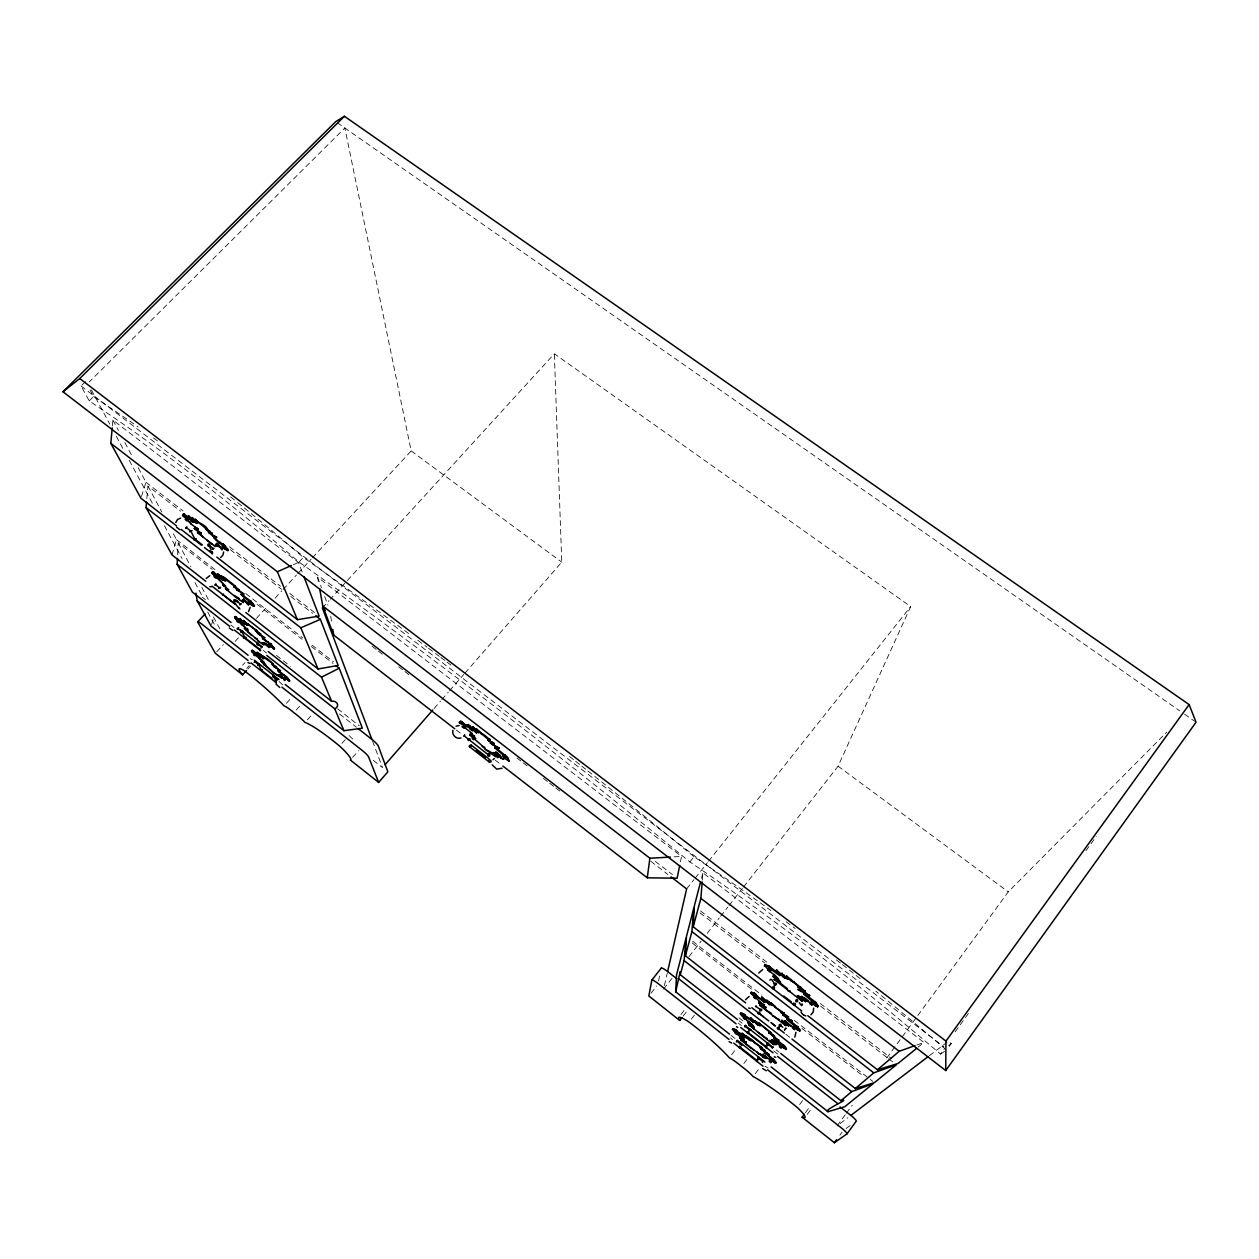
<?xml version="1.0" encoding="UTF-8"?>
<svg xmlns="http://www.w3.org/2000/svg" width="1259" height="1259" viewBox="0 0 1259 1259"><rect width="100%" height="100%" fill="white"/><g stroke="black" fill="none" stroke-linecap="round" stroke-linejoin="round"><path stroke-width="0.75" stroke-dasharray="5 3.75" d="M177.629 554.574L178.211 542.897L212.267 569.414M702.333 880.12L702.915 872.833L923.917 1042.421L918.141 1047.11M112.381 425.888L112.901 420.065L298.446 562.443L302.585 573.175M146.847 498.58L147.964 486.005L180.588 511.233M680.427 861.88L681.544 856.435L317.567 577.126L318.968 584.837M658.567 980.918L660.094 973.632M664.39 985.592L667.207 973.301M701.483 878.373L702.915 872.833M171.995 554.904L176.48 539.639L172.798 532.714M141.48 496.455L145.965 482.26L137.703 466.711M211.575 624.448L213.794 617.87M743.565 886.934L838.085 766.196L910.666 606.586L554.338 353.763L330.299 599.19M955.188 1031.782L970.091 1011.134M1085.903 850.754L1096.227 836.464M85.549 381.556L81.08 385.994L89.247 400.913L104.639 411.347A437.786 71.023 41.5 0 1 299.028 562.096A1000.7 131.534 39.5 0 1 689.853 861.959A475.036 81.646 38.2 0 1 920.423 1037.07L940.63 1054.129L944.691 1048.511L924.515 1031.467A474.643 82.905 38.1 0 0 875.792 991.132M949.207 1046.449L951.269 1043.585L948.295 1041.303M839.895 1135.177L842.098 1132.156M837.141 1125.861L845.23 1114.797M846.378 1113.224L852.17 1105.308M886.855 1057.875L1008.27 891.876L1166.621 732.234M805.445 1112.72L809.852 1106.74M807.271 1114.341L811.725 1108.313M799.622 1104.584L802.99 1100.036M755.353 1073.597L759.822 1067.663M743.833 1063.525L748.318 1057.591M731.558 1054.79L736.027 1048.904M683.086 1016.107L687.571 1010.332M691.333 1019.129L694.732 1014.723M680.914 1014.549L685.415 1008.742M663.572 989.102L672.054 978.259M689.019 956.588L701.137 941.118M707.212 933.375L719.33 917.89M720.541 916.347L727.812 907.062M729.024 905.504L742.354 888.476M651.06 993.146L656.679 985.986M686.627 888.901L693.929 879.695M695.141 878.153L707.322 862.808M708.534 861.282L910.666 606.586M689.853 861.959L694.024 856.734A474.643 82.905 38.1 0 1 770.933 910.587M434.103 708.487L440.54 701.106M441.83 699.626L448.283 692.23M449.573 690.75L463.753 674.494M465.043 673.014L561.766 562.144L554.338 353.763M352.583 757.351L358.784 750.632M341.913 743.392L346.603 738.089M307.385 719.833L312.027 714.64M296.18 710.06L300.838 704.883M286.438 703.293L291.097 698.131M322.351 607.892L328.977 600.637M242.594 665.193L244.938 662.643M246.795 668.324L249.14 665.743M247.881 669.017L250.541 666.121M235.071 641.461L239.068 637.133M256.411 618.358L267.081 606.822M275.091 598.151L281.764 590.943M283.102 589.495L296.432 575.064M297.769 573.616L311.115 559.185M312.452 557.737L411.174 450.927L344.84 127.993L89.247 381.949M299.028 562.096L303.34 557.438A1000.008 133.627 39.5 0 1 408.734 633.576M216.658 651.847L223.315 644.655M89.247 400.913L93.622 396.554L89.137 388.228M840.194 1123.547L847.826 1117.74M929.441 1055.656L946.988 1042.31M948.641 1045.552L951.269 1043.585M940.63 1054.129L944.533 1051.234M846.079 1128.552L850.407 1125.42M293.158 564.772L298.446 562.443M916.851 1044.954L923.917 1042.421M674.084 856.86L681.544 856.435M337.255 122.69L1179.683 710.816M1184.53 714.183L1194.602 721.234M411.174 450.927L561.766 562.144M838.085 766.196L1008.27 891.876M81.08 385.994L944.014 1046.921M93.622 396.554L109.029 406.94A437.44 72.141 41.5 0 1 138.16 427.021M655.325 861.392L672.448 874.596M372.16 646.323L376.834 649.927M378.392 651.123L383.066 654.727M398.631 666.735L403.305 670.339M404.863 671.535L409.521 675.139M516.945 757.997L521.604 761.601M523.162 762.812L527.836 766.416M543.4 778.424L548.074 782.012M549.632 783.224L554.306 786.828M555.864 788.024L560.523 791.628M650.824 861.282L667.947 874.486M145.965 482.26L183.074 510.934M229.453 546.784L280.474 586.238M289.759 593.398L314.498 612.519M700.523 910.918L767.376 962.584M820.223 1003.439L891.734 1058.709M230.287 549.679L281.544 589.306M290.876 596.514L312.61 613.338M699.973 912.885L764.937 963.119M820.616 1006.177L887.123 1057.607M888.665 1058.803L893.308 1062.391M456.309 730L460.967 733.604M495.117 760.043L501.334 764.842M176.48 539.639L214.974 569.587M245.773 593.556L302.742 637.888M311.98 645.08L333.541 661.856M692.623 941.244L761.947 995.177M794.287 1020.341L872.849 1081.465M257.182 604.367L302.081 639.32M311.366 646.544L333.053 663.414M692.198 942.975L752.489 989.904M801.952 1028.398L863.784 1076.524M785.805 1034.237L790.447 1037.857M202.337 597.27L205.422 599.693M276.461 655.372L290.357 666.263M738.954 1017.839L745.139 1022.686M739.002 1020.766L742.102 1023.189M776.079 1049.833L779.179 1052.256M230.916 625.078L234.001 627.501M263.399 650.557L266.483 652.98M337.632 708.801L359.287 725.782M738.309 1023.158L741.394 1025.566M773.813 1050.997L778.44 1054.633M339.505 713.963L356.454 727.261M731.086 1035.402L735.712 1039.037M373.309 760.373L382.516 767.628L372.538 741.126M207.735 612.031L214.848 625.156M91.435 389.991L109.785 424.126M116.269 436.181L123.681 449.967M129.236 460.29L153.299 505.064M164.41 525.727L182.004 558.445M194.956 582.555L202.369 596.341M213.432 616.926L219.774 628.713M112.901 420.065L118.409 430.436M124.846 442.523L132.195 456.34M147.964 486.005L161.75 511.957M178.211 542.897L190.927 566.818M201.818 587.323L210.001 602.699M317.567 577.126L321.438 587.654M324.665 596.42L327.875 605.186M330.708 616.123L331.589 621.804M786.104 921.73A474.643 82.905 38.1 0 1 795.247 928.528M836.417 959.925A474.643 82.905 38.1 0 1 840.981 963.481M842.507 964.677A474.643 82.905 38.1 0 1 862.226 980.257M153.378 437.912A437.44 72.141 41.5 0 1 158.02 441.279M230.602 496.88A437.44 72.141 41.5 0 1 236.251 501.412M237.668 502.561A437.44 72.141 41.5 0 1 303.34 557.438M417.846 640.327A1000.008 133.627 39.5 0 1 427.006 647.142M428.532 648.291A1000.008 133.627 39.5 0 1 439.265 656.317M440.807 657.466A1000.008 133.627 39.5 0 1 445.434 660.944M446.976 662.108A1000.008 133.627 39.5 0 1 451.619 665.586M569.524 756.454A1000.008 133.627 39.5 0 1 574.12 760.074M575.646 761.286A1000.008 133.627 39.5 0 1 580.242 764.905M581.784 766.117A1000.008 133.627 39.5 0 1 586.379 769.768M587.906 770.98A1000.008 133.627 39.5 0 1 694.024 856.734M279.042 681.497A51.729 7.554 41.3 0 1 283.448 685.62M352.693 739.049A21.718 3.305 40.9 0 0 348.932 735.445A52.028 7.774 40.8 0 0 346.571 733.493M250.116 658.693A21.608 3.195 41.4 0 1 252.414 659.747M730.582 1037.872A55.239 8.53 38.7 0 1 732.486 1039.777M764.984 1066.263A56.608 8.64 38.1 0 1 768.147 1068.073"/><path stroke-width="1.5" d="M763.458 1057.45L764.276 1057.56L759.901 1053.626L766.101 1058.599L762.372 1054.491L775.56 1063.399L774.175 1059.81L764.591 1052.43L775.056 1061.888M775.056 1062.313L775.465 1061.353M258.74 644.451C257.513 640.17 255.152 646.323 258.662 644.702M197.663 522.076L191.777 518.063C202.494 526.293 194.799 522.642 195.696 519.526C197.915 523.319 207.955 525.648 207.168 529.929L205.972 529.284L207.688 529.378M945.729 1070.543L945.95 1041.114L1189.126 704.584L344.415 116.284L335.744 121.635L62.95 391.754L945.729 1070.543L1196.05 722.241L1189.126 704.584M195.318 519.117L197.836 522.044M737.459 1019.554L680.301 974.734L680.143 971.775L675.69 991.809L729.559 1034.19M781.068 1046.449L786.041 1049.298L784.373 1045.788L774.254 1038.03L774.584 1039.446L785.301 1048.007M785.286 1048.464L785.726 1047.441M273.124 664.296C269.284 662.659 282.441 669.867 273.502 666.326C280.82 670.669 269.536 663.005 272.699 664.768C272.621 662.313 264.17 655.451 261.762 656.789L260.235 654.192L264.689 657.969M231.089 622.497L192.422 592.171L177.157 564.315L177.44 558.477M508.966 761.097L508.054 757.761C504.89 753.905 503.553 755.526 507.534 758.359L508.966 761.097L504.229 758.138M675.69 991.809L676.571 974.718L686.029 938.16L684.109 960.617L680.301 974.734M801.59 1010.898L693.221 926.797L694.307 906.102L700.523 882.071M795.326 1028.556L799.748 1030.838L798.017 1027.045L787.174 1018.767L792.257 1020.86L786.718 1019.365L796.223 1027.297L797.089 1026.353M685.4 955.817L686.47 936.444L693.788 908.101L691.915 931.613L685.4 955.817L745.643 1002.872M798.961 1029.941L799.449 1028.823M207.168 529.929L206.507 528.733M250.148 607.373L248.558 611.559M223.646 551.977L222.859 555.235L220.703 557.485M693.221 926.797L700.885 898.359L702.192 881.945M238.88 590.754L233.938 586.773L235.386 586.08L224.055 577.251L226.038 580.635L223.567 577.755L239.462 590.109L236.424 589.731L243.821 593.98L236.897 589.212M176.559 525.884L140.914 498.234L110.808 443.31L112.208 427.824M205.815 581.312L171.995 554.904L146.044 507.566L146.516 502.168M812.905 1004.21L817.768 1006.618L815.926 1002.416L804.108 993.493L809.726 995.633L803.62 994.138L813.944 1002.731L814.919 1001.676M816.902 1005.626L817.453 1004.383M452.894 730.299C451.572 734.91 456.45 739.6 461.014 737.979M736.405 1033.088L732.549 1029.122L735.901 1029.736L736.326 1031.672M736.185 1031.357L738.183 1032.994L736.185 1031.357L736.688 1030.381M462.258 724.602L459.551 722.918L460.794 721.265L466.633 725.672L460.275 721.863M460.731 721.832L459.378 722.099L460.794 721.265M493.024 759.681L494.331 758.453M751.702 1024.134L748.224 1022.119C765.157 1034.977 736.279 1012.236 741.331 1014.046L742.133 1013.322L744.777 1014.833C742.92 1016.123 747.059 1018.972 747.799 1017.445L753.858 1022.072M744.242 1015.887L744.777 1014.833M679.703 865.5L677.122 878.2L647.268 877.806L649.88 858.245L322.792 606.035L319.66 588.693M755.101 994.878L755.605 994.043L754.314 993.115L753.637 993.933L750.647 993.162L763.977 1005.406L758.642 1002.731L766.149 1007.515L763.851 1006.932M754.849 995.208L755.605 994.043M233.938 586.773L235.04 587.292L234.41 586.253M248.023 625.125C239.918 617.665 259.622 632.742 255.451 630.838L256.049 629.925C242.814 620.703 252.272 627.013 243.003 620.923L244.435 622.04M769.784 966.77L780.344 975.111L776.598 970.028L779.856 975.756L769.123 968.061L769.784 966.77L768.824 965.983L764.591 965.48L768.273 969.682M241.272 603.769L239.871 604.934M774.08 983.909C774.206 987.355 778.849 983.027 775.025 983.122M740.245 1044.293L741.944 1045.19L741.016 1043.648M262.832 655.845L264.846 657.985M676.854 978.794L667.616 971.539L686.627 888.901L671.063 876.894M256.521 631.467L256.049 629.925M500.641 758.327L501.491 758.579M505.662 757.32L503.222 755.227L503.616 755.919M175.788 522.438L177.488 519.526L180.619 518.063M797.624 1001.393C797.718 996.467 793.312 1002.794 797.466 1001.66M248.464 624.637L247.142 625.345L239.761 619.019L245.001 622.827M772.743 1059.999L773.356 1059.197M466.113 726.27L466.711 725.436L473.179 730.267M798.993 1029.421L797.765 1028.304L798.332 1027.391M214.014 548.342L212.645 549.443M467.986 739.537C467.671 742.369 472.062 738.388 468.899 738.765M816.965 1005.028L814.117 1002.715M762.403 1054.727L766.495 1058.064L762.923 1055.357M223.126 545.698L223.205 544.093L223.126 545.698C220.97 542.582 213.715 540.473 214.423 536.948L216.642 537.184L213.904 537.483M213.747 537.892L214.423 536.948M749.294 1025.518C742.07 1018.531 788.055 1057.67 769.69 1040.28C786.104 1052.461 763.804 1035.496 774.568 1041.335L780.265 1045.977M772.255 1039.761L776.189 1044.026L774.411 1043.711M764.244 1057.639L762.592 1057.245M766.149 1007.515L761.128 1004.902L759.838 1005.359L785.49 1025.44L781.619 1020.498L788.606 1026.101L785.459 1020.955L790.904 1026.038L784.924 1020.781M789.094 1025.393L787.19 1025.062M277.956 679.183L276.949 680.159M764.197 1052.965L769.013 1054.428C761.664 1050.1 754.283 1042.358 764.732 1051.312M761.947 1047.834L759.759 1046.827L765.142 1050.777L760.987 1048.479L763.159 1050.085M772.932 1043.506L773.781 1043.632L769.831 1040.705M772.286 1035.449L778.534 1040.642L768.745 1032.616L771.452 1032.931L759.051 1023.237L760.137 1025.88L754.723 1021.332L757.902 1025.094L750.537 1017.839L754.393 1021.442M759.051 1023.237L774.804 1036.377L771.043 1034.111M785.978 1025.739L786.025 1024.307L781.965 1020.105M805.477 1001.739L806.012 1000.968L801.542 996.231L805.524 1001.613L797.876 995.696L802.03 1001.125L774.159 979.471L775.575 978.935L780.029 981.469L774.159 979.471M806.012 1000.968L800.126 996.75L799.638 997.38M791.801 1021.474L782.705 1014.833L787.457 1017.303M786.135 1015.321L785.679 1015.919C769.595 1004.241 800.032 1024.149 783.775 1014.518M798.898 996.074C799.622 997.647 805.036 1000.575 802.03 1001.125M206.224 578.448L209.797 575.709M809.238 996.294C806.153 993.083 787.756 985.986 805.02 991.085L786.623 976.071L787.819 979.234L781.524 973.962L785.144 978.463L776.095 970.673M804.438 991.966L805.02 991.085M216.044 578.322L214.124 576.417L214.597 577.236M732.376 1029.453L733.84 1029.075M741.756 1013.495L740.622 1013.369L741.913 1015.714M754.094 993.335C744.163 989.055 763.489 1001.346 754.283 996.561M764.842 965.338L766.196 965.37M186.946 527.694C187.638 524.924 184.019 529.771 186.6 528.151M222.418 594.783L223.535 595.145L223.441 594.028M215.981 584.601C216.454 582.036 213.353 586.993 215.84 584.821M247.126 603.628L243.192 599.567L252.603 605.658L254.475 605.752L250.572 600.795L249.707 601.645L241.02 594.405L243.333 594.484M794.854 1037.117L795.924 1032.301M255.278 661.604L254.224 662.313L254.995 661.982M211.937 532.966C212.094 535.138 205.736 527.631 194.799 519.668M773.231 987.859L775.324 984.176M505.331 755.542L495.291 747.342L494.787 747.94L504.749 756.25M745.501 999.725L749.121 996.483M758.784 973.018L762.734 969.509M744.62 1026.762L745.643 1025.377M736.342 1041.933L737.144 1040.894M778.345 1028.32L780.312 1025.345L782.768 1027.25M224.7 547.35L223.284 545.666M464.319 735.948L464.681 734.878L463.926 736.389M801.291 1005.658L801.904 1004.839M762.324 1062.328L763.473 1060.802L762.639 1061.919M729.071 1039.462L658.158 983.594A7.759 1.212 39 0 0 651.816 980.147L648.826 995.995L679.734 1020.451A23.134 3.462 38.7 0 1 689.051 1022.072A55.365 8.136 38.8 0 1 729.307 1057.733A14.463 2.14 38.5 0 1 741.598 1066.483A14.478 2.14 38.5 0 1 753.118 1076.555A56.734 8.246 38.2 0 1 797.372 1107.605A23.685 3.509 38.2 0 1 802.125 1117.205L834.387 1142.716L846.945 1133.918L856.183 1121.25A8.121 1.306 37.7 0 0 850.879 1115.411L840.099 1106.96M834.387 1142.716L836.59 1139.694M756.077 1005.988L755.557 1006.665M802.125 1117.205L804.328 1114.215M775.465 1061.778C777.81 1066.058 765.204 1053.374 771.924 1060.991M785.71 1047.897L786.214 1049.062L780.627 1045.6M799.418 1029.327L799.937 1030.602L797.199 1029.941M817.39 1004.965L817.925 1006.397L814.935 1005.721M772.223 1047.976L773.057 1046.874M799.481 1031.215L800.205 1030.24M817.437 1007.058L818.256 1005.957M775.56 1063.399L776.173 1062.565M785.789 1049.628L786.466 1048.731M766.101 1053.752L769.013 1054.428M788.653 1025.991L788.15 1024.37M740.701 1039.965L746.115 1042.153L740.701 1039.965L763.82 1057.355M764.559 1056.002L763.237 1054.129M760.593 1049.015L767.298 1053.169M803.761 998.34L808.042 1001.55L808.53 1000.905L804.249 997.695L801.054 996.876M793.17 1024.81L793.579 1023.913M768.037 1058.677L764.968 1055.483M781.005 1043.758L782.453 1045.584M782.72 1046.009L783.507 1045.143M797.876 1027.989L798.017 1027.045M815.643 1003.816L816.273 1002.794M784.152 1046.953L784.672 1046.119M773.97 1060.912L774.458 1060.109M753.921 1050.368L753.275 1049.975M770.146 1004.336L761.805 997.159L769.69 1004.934L770.02 1003.816L766.762 1000.244L782.5 1013.007L784.31 1013.353L781.335 1012.897M798.536 986.332L798.332 987.402L801.165 988.441M783.098 1014.298L783.885 1012.991M769.155 1032.962L769.328 1032.05M801.401 991.038L801.904 990.377L809.726 995.633M802.03 990.754L803.085 989.59M768.745 1032.616L770.414 1033.592L771.106 1032.742M737.066 1032.333L744.872 1037.794L746.461 1036.11L761.569 1047.504M761.884 1047.677L760.342 1047.504M803.982 991.887L804.926 991.321M772.349 1035.842L773.215 1034.898M758.909 1054.318L756.738 1051.753M783.24 1022.056L786.324 1023.457M804.548 994.28L805.618 993.068M787.363 1017.508L787.914 1016.705M762.765 1050.399L763.568 1049.534M787.693 1024.968L784.939 1021.065M787.095 1018.484L792.257 1020.86M801.007 1000.338L801.495 999.709L796.978 996.168M787.552 1019.522L788.496 1018.452M771.83 1040.312L772.743 1039.934M784.562 1024.7L786.434 1025.156M773.829 1038.596L775.465 1037.794M764.905 1053.138L766.511 1053.201M774.6 1038.769L778.959 1040.076M801.605 1005.264C804.108 1002.274 800.724 1006.523 799.292 1002.762M760.09 1024.244L759.649 1024.81C746.886 1013.495 764.669 1029.72 756.675 1023.237L756.25 1023.803M786.781 989.244L787.253 988.598L774.726 978.731M745.58 1043.837L749.467 1046.859M746.367 1036.22L751.198 1040.957L749.388 1038.628M786.954 989.527L787.253 988.598M744.872 1037.794L742.102 1033.293L751.607 1040.422L750.002 1038.455L749.388 1040.217L749.388 1039.21M759.712 1025.581L760.515 1025.172L758.894 1023.221M741.708 1033.828L749.514 1039.635M797.86 987.009L800.645 988.095L793.375 982.256L793.862 981.595M775.119 1007.263L782.956 1012.393M750.726 1039.95L750.411 1038.754M788.04 990.927L790.054 990.927L789.582 991.573M758.138 1032.396L759.319 1033.309M772.633 1015.934L774.316 1016.643M759.759 1033.655L762.592 1035.103M753.826 1042.389L760.751 1046.969M750.584 1047.74L752.457 1048.857M774.773 1017.004L779.4 1019.696M762.86 1036.078L767.172 1038.596M799.827 988.063L800.677 987.04M800.268 987.874L800.488 988.803M781.493 1012.897L784.31 1013.353M777.574 977.991L773.482 975.788L772.916 976.528L778.566 981.06L779.053 980.431M738.939 1033.434L739.552 1032.868L745.281 1037.259L742.102 1033.293M760.263 1005.752L760.357 1004.682M759.838 1005.359L761.128 1004.902M783.46 975.442L782.028 973.301L783.224 976.213M755.557 994.28L755.007 995.192L757.273 996.955L763.804 1001.834L765.315 1001.755L761.805 997.159M763.804 1001.834L764.858 1002.353L764.89 1000.936M783.208 976.968L783.712 976.323L776.598 970.028M740.67 1038.266L740.024 1037.148L744.242 1040.233L739.238 1035.181L742.637 1037.92M747.736 1022.749L748.837 1022.45M761.191 1006.476L760.719 1005.17M750.112 1018.405L753.433 1022.623L751.182 1020.262M769.564 1004.414L766.401 1001.409L766.762 1000.244M748.963 1025.062L754.33 1027.8L748.224 1022.119M763.646 1004.902L764.433 1004.808L763.725 1005.485M785.097 977.047L783.948 974.796M752.064 1020.766L750.537 1017.839M750.584 1023.441L746.996 1020.561M787.819 979.234L786.23 977.566L786.623 976.071M739.568 1037.746L740.607 1037.479M749.672 1025.298L753.889 1027.014M785.884 977.771L786.922 976.417M753.024 1021.883L752.489 1020.199M775.591 1006.665L770.791 1002.841L772.522 1004.95L771.641 1005.39L768.541 1001.629M745.816 1042.546L740.024 1037.148M787.804 977.252L785.931 976.716M760.688 1005.485L765.204 1007.294M787.316 978.888L788.307 978.589M741.079 1040.312L741.158 1039.367M765.362 1009.702L771.452 1013.464M752.599 1026.699L749.42 1023.237M772.05 1005.548L770.335 1003.439L770.964 1002.841M756.218 1023.221L756.801 1022.056M770.634 1004.194L771.248 1003.155M748.979 1039.745L746.162 1037.101L746.461 1036.11M772.066 1003.927L770.335 1003.439M744.179 1041.492L746.225 1042.011M771.641 1005.39L772.57 1005.107M754.047 1029.217L751.875 1026.636M748.979 1039.163L748.035 1037.337M785.585 976.402L791.14 980.855L791.628 980.21M757.902 1025.094L759.319 1023.52M740.198 1013.92L740.811 1012.991M741.331 1014.046L742.133 1013.322M741.708 1013.873L742.92 1013.857M742.495 1014.408L743.581 1013.951M742.952 1014.707L743.943 1014.156M764.26 1001.235L755.085 995.208M773.388 976.937L773.482 975.788M772.995 976.433L774.206 976.15M773.718 976.779L774.773 976.465M733.777 1029.453L734.941 1029.437M774.379 977.724L773.876 976.292M734.013 1031.137L732.785 1028.918M734.532 1029.956L735.555 1029.547M734.973 1030.255L735.901 1029.736M774.285 977.094L778.77 979.313L774.033 974.246M774.615 979.895L775.575 978.935M745.973 1017.524L747.799 1017.445M735.602 1032.443L734.422 1030.617M758.642 1002.731L759.161 1002.054L764.433 1004.808M781.367 974.136L782.028 973.301M759.98 1003.848L759.161 1002.054M738.183 1032.994L739.552 1032.868M764.433 1001.534L763.883 999.725M750.757 1020.829L749.498 1018.751M491.891 744.337L499.209 748.208L490.081 742.936L493.858 744.478L487.815 739.914L488.98 738.876L490.286 739.773L489.169 741M764.355 965.968L765.094 964.835M765.708 966.015L766.668 965.102M766.18 965.747L767.597 965.716M767.109 966.345L768.383 965.779M767.644 966.692L768.824 965.983M769.438 968.911L769.611 967.416M750.647 993.162L751.324 992.155M751.875 993.257L752.756 992.454M772.082 969.32L769.17 968.14M754.314 993.115L755.148 994.641M744.761 1026.589L745.611 1025.424M769.894 980.289C769.894 980.824 770.587 976.213 773.986 983.137M679.734 1020.451L681.969 1017.555M268.734 646.969C271.425 648.983 266.766 644.246 268.261 646.512M651.894 980.006L661.321 968.029M239.352 590.235L236.849 588.787M765.566 1008.27L764.764 1007.877M766.18 1000.999L768.084 1002.227M504.292 755.888L505.252 754.849M494.787 747.94L499.209 748.208M499.996 756.706L495.731 752.347L500.657 757.414M497.887 757.776L493.024 752.504L497.997 755.62M495.212 752.945L500.484 755.337M488.272 740.308L492.489 742.102L494.299 743.502L493.858 744.478M472.487 729.354L470.315 726.018L467.876 725.011C472.943 728.756 481.662 739.946 472.896 726.978L488.461 739.489L489.83 739.395M483.503 747.248L482.228 746.272M487.894 739.82L489.373 740.67L490.144 739.505M495.857 756.879L485.565 749.546L484.463 747.012M484.211 747.972L485.565 749.546M492.017 743.676L494.378 743.864M487.327 750.207L492.064 752.929M493.591 744.525L494.299 743.502M495.306 747.767L496.927 747.531M481.001 733.714L483.393 734.233L488.98 738.876M466.192 726.034L470.504 728.583M469.985 729.181L472.66 730.865L468.379 724.413M472.408 727.907L472.896 726.978M471.905 729.716L471.118 727.608M472.786 728.457L472.928 727.309M481.52 733.116C469.009 722.21 486.588 739.379 474.171 728.961L474.69 728.363M483.96 747.61C478.499 741.504 461.156 729.952 474.706 736.106M469.843 734.579L470.913 734.217M470.331 735.162L471.779 735.319M470.394 734.815L471.354 734.438M463.595 726.695L472.33 733.635M478.467 732.707L476.091 729.811L476.689 729.134M475.886 730.629L477.051 729.512M476.358 731.857L477.208 730.755L476.091 729.811M476.768 732.659L476.878 731.243M472.204 738.514L473.211 737.711L475.619 738.954M478.027 732.392L478.987 732.093M472.676 738.97L473.62 739.678M461.99 721.533L461.502 722.461L462.336 721.675M462.903 723.768L463.391 722.839M464.524 727.45L465.358 728.284M248.07 660.503L201.802 624.071A7.318 1.054 41.7 0 0 197.962 622.481L215.336 653.279L242.578 674.824A21.655 3.053 41.3 0 1 244.435 670.89A51.839 7.192 41.2 0 1 284.109 705.874A13.424 1.904 41.1 0 1 293.851 712.657A13.424 1.904 41.1 0 1 305.056 722.43A52.138 7.412 40.8 0 1 339.568 746.036A21.765 3.147 40.9 0 1 350.285 759.98L378.644 782.406L387.851 771.83L378.282 745.957A7.381 1.18 40.8 0 0 371.861 739.363L357.997 728.473M385.097 764.669L432.813 709.966M288.122 680.615L289.838 680.789L285.541 678.774M289.413 681.245L288.169 678.444L285.368 676.571L286.47 676.618M273.927 665.854L280.505 670.701L278.066 670.575L278.758 671.708L285.777 676.099M278.601 675.123L281.717 678.333M278.774 675.453L279.01 674.651M279.561 674.871C286.438 677.956 273.329 671.33 283.023 678.396M279.828 675.28L279.986 674.415M279.467 676.193L279.199 674.997M280.175 672.857L281.937 673.266M285.651 677.279L283.354 674.399M286.328 678.066L286.8 676.949M289.082 680.568L287.083 677.468M259.81 654.664L273.046 663.761M280.08 671.157L274.242 666.279M272.086 671.346L263.808 663.949L273.895 673.219L279.781 676.65L274.635 673.36M272.684 671.913L273.895 673.219M277.877 670.795L279.105 669.662M278.727 670.795L280.505 670.701M278.758 671.708L278.286 670.323L279.152 670.323M273.345 646.811L274.179 649.014L270.323 643.491L271.346 645.914M261.762 656.789L263.241 658.111L264.012 657.434M263.461 664.563C272.511 669.332 254.633 657.418 264.248 662.25M252.272 650.226L252.729 651.265L252.272 650.226L251.47 650.997C253.185 654.806 269.033 664.422 260.943 661.227M265.775 643.554L268.041 646.67L263.918 642.483L274.635 648.527M262.108 662.297L265.57 664.296M255.42 654.066C256.993 656.096 255.624 651.957 252.414 651.06M253.673 651.863L253.893 651.045M258.189 633.151L264.736 637.715L262.218 637.699L262.974 638.927L267.789 641.744L270.197 644.765L271.031 644.026M253.704 653.563L255.561 654.271M264.453 640.123L266.294 640.532M255.687 653.736L256.679 653.641M256.207 653.877L261.069 657.591L257.119 652.319L264.138 658.331M270.197 644.765L267.789 641.744M256.694 652.792L258.63 653.578M257.576 654.916L261.494 657.119L257.119 652.319M263.241 658.111L263.713 658.803L260.125 655.058M269.835 644.482L270.323 643.491M242.578 674.824L246.559 670.465M260.314 655.42L260.361 654.491M258.772 658.268L262.218 660.251M260.298 656.616L261.604 655.262M268.734 647.472L268.482 646.197M272.904 647.299L271.393 644.372M260.534 657.387L261.667 656.395M270.685 646.764L273.297 647.897M262.344 657.717L263.524 656.757M255.451 630.948L260.471 633.749L260.109 634.693L257.403 633.183L264.296 638.203M256.899 632.097L257.906 631.971M257.45 632.459L259.039 632.632M255.168 638.234L256.616 638.549M258.992 634.08L260.66 634.111M260.109 634.693L260.471 633.749M256.82 639.635L256.993 638.832L258.095 641.02L263.823 645.033M258.095 641.02L259.244 641.413M262.895 637.888L264.736 637.715M262.974 638.927L264.909 639.635M251.831 651.721L252.43 650.746M256.553 639.304C254.302 636.409 237.227 624.165 247.881 629.327M244.309 623.488C240.705 619.727 234.426 616.753 235.213 616.517L234.803 618.169L245.3 627.69L243.617 625.503M244.451 628.335L245.253 628.005M245.678 629.469L248.259 630.696M244.813 628.477L247.441 629.799L247.315 628.461M247.598 631.467L251.658 635.512M255.829 631.263L256.663 630.303M236.771 620.136L234.851 616.894L239.855 620.986M254.003 606.271L252.524 602.935M252.603 605.658L254.475 605.752M238.439 620.168C236.944 618.185 240.044 621.647 239.777 619.821M239.383 620.561L241.209 620.907M240.768 621.395L244.419 624.165L240.217 618.531M247.189 625.188L243.459 620.435M243.554 621.741L243.601 620.75M242.121 625.125L240.217 622.214M245.93 623.441L248.133 624.401M769.076 967.872L768.336 966.629M243.617 596.735L244.089 596.215C246.559 598.828 251.029 600.134 249.707 601.645M243.192 599.567L243.868 598.985L245.033 600.763M243.506 600.071L243.664 599.048M235.354 617.382L236.141 616.705M252.036 603.439L250.95 601.188M250.305 603.958L253.075 605.138M759.901 1009.34C758.374 1012.803 764.496 1009.529 760.452 1009.057M234.064 595.413L238.455 597.946L237.196 598.403L225.566 588.771L226.195 587.906M241.02 594.405L242.263 592.847M241.901 594.248L243.821 593.98M242.027 595.476L244.089 596.215M239.462 599.614L238.848 598.261M222.607 584.79L223.787 584.569L222.607 584.79L228.776 589.841L225.471 588.582M223.111 585.325L223.929 585.986M226.006 589.181L226.793 589.794M197.789 621.804L205.138 613.951M234.331 587.119L235.386 586.08M235.04 587.292L235.59 586.348M216.941 575.788L217.414 575.284C230.759 586.269 215.336 574.482 217.162 576.748M223.315 585.073L225.739 586.206L211.78 572.829L213.07 572.483L217.004 576.087L217.414 575.284M216.753 577.802L215.084 575.599L223.441 583.924M219.003 575.631L221.568 578.164L217.319 574.23L219.475 575.127M221.568 578.164L225.172 580.981L221.191 575.646L226.526 580.116M222.339 579.848L217.791 573.726M220.876 576.528L221.191 575.646M221.316 577.078L221.364 576.008M222.701 576.827L226.038 580.635M221.442 578.699L220.593 576.764M222.418 578.841L220.703 576.166M222.937 578.636L221.789 576.559M226.352 550.246L228.335 550.277L223.315 548.169M227.816 550.828L227.863 549.27L223.205 544.093M212.11 572.341L213.086 572.939L212.11 572.341L213.542 571.964L217.492 575.583M213.086 572.939L213.542 571.964M212.22 573.726L212.252 572.326M214.345 575.851L212.708 573.223M216.328 543.935L217.036 543.29L218.798 544.628L216.328 543.935L219.302 547.114M216.69 544.502L217.036 543.29M219.821 542.755L214.266 537.357M220.183 543.321L220.341 542.204M221.017 544.077L223.646 545.163M223.095 545.54L224.008 544.691M227.344 549.821L224.417 545.116M221.977 549.931L222.575 548.924L220.514 547.287M224.716 549.034L226.872 549.695M211.418 533.517L211.685 532.51M206.728 539.954L207.877 540.835M208.317 532.179L212.645 535.767L216.642 537.184M215.226 546.548L208.302 541.165L212.519 544.439M212.645 535.767L213.841 535.563M213.322 536.114L214.974 535.988M197.521 532.651L198.261 531.896L201.047 533.187L197.521 532.651L208.302 541.165M197.616 532.887L198.261 531.896M194.327 528.371L198.119 529.205L194.327 528.371L199.394 532.604L201.267 532.809M205.988 529.425L208.176 530.196M202.746 536.901L200.716 534.414M207.656 530.747L208.789 530.574M208.742 532.746L208.837 531.628M208.27 531.125L210.064 531.235M193.304 519.873L188.173 516.111L194.232 520.581M193.209 520.534L193.697 522.375L188.693 515.576M193.713 521.116L194.752 520.282L192.297 517.512M193.618 521.698L187.906 518.063L193.099 522.249L194.216 521.84M187.009 519.857L191.478 524.326L190.156 521.84M195.696 521.053L196.609 520.36M191.478 524.326L198.119 529.205M194.437 528.607L195.239 527.946M194.877 528.985L199.913 532.069M197.6 529.74L197.411 528.103M182.76 514.459L184.302 514.522L182.964 514.553M183.499 514.412L184.255 513.955L188.52 517.89L183.783 515.057M183.421 514.852L184.255 513.955M182.98 516.127L185.797 517.921L182.445 515.088M186.851 517.543L187.874 517.496M192.784 520.408L196.672 523.398L192.485 517.937M192.69 521.084L191.761 518.96M248.983 601.125L251.139 602.982M285.101 679.891L283.464 678.491M744.761 1015.037L746.776 1016.973M62.95 391.754L79.742 378.55L344.415 116.284M736.672 1030.57L738.592 1032.396M793.705 1003.03C791.47 1005.532 796.916 1006.366 795.043 1003.297M336.153 665.838L339.238 668.246L362.372 728.206L343.927 730.692L334.768 708.817C340.323 706.157 336.971 700.24 331.621 701.326L268.214 651.595M771.09 1066.892L828.029 1111.697C822.709 1109.997 852.736 1097.706 840.965 1100.712L780.722 1053.468M840.965 1100.712L851.682 1091.616L873.054 1083.747L844.805 1106.708L828.029 1111.697M855.333 1088.531L873.777 1072.873L896.392 1064.784L874.391 1082.677L855.333 1088.531L791.99 1039.068M807.774 1015.698L877.444 1069.757L899.194 1051.296L915.088 1045.6M916.694 1048.291L897.95 1063.525L877.444 1069.757M767.534 970.028L769.989 971.979M489.782 756.045C486.43 757.525 487.957 751.072 489.987 754.786M489.2 759.822C486.887 762.671 493.276 763.017 490.412 759.98M850.879 1115.411L927.914 1056.82M490.286 739.773L488.791 739.71M259.952 648.952L259.936 650.683M237.888 598.513L243.239 602.589M477.46 731.935L475.477 730.661M284.943 676.728L286.611 677.909M286.438 678.758L284.55 677.074L288.547 680.143M810.922 1014.817L813.283 1011.921L813.613 1008.176M792.352 1027.926L794.634 1029.657L793.658 1029.248M781.257 1048.18L779.352 1046.89M771.185 1062.061L769.312 1060.613M177.157 564.315L321.501 677.153L339.238 668.246M502.089 768.21L496.738 769.139L492.222 764.874M110.808 443.31L277.342 571.743L291.411 565.543M146.044 507.566L300.822 627.8L320.384 619.349L338.167 665.444L318.071 668.97L245.804 612.535M456.073 726.27L459.142 725.42M746.319 1017.65L744.793 1016.092M739.631 1046.119L739.285 1047.787L740.859 1046.78M261.227 647.818L262.25 646.496M212.252 551.678L212.267 554.007M209.639 546.359C205.406 546.327 209.387 541.26 210.127 545.666M216.847 557.139L297.423 619.664L319.141 616.107L303.954 576.764M186.93 520.99L185.089 519.337M649.88 858.245L670.37 857.08M276.225 680.851L275.328 681.764L276.492 682.976M238.313 622.528L236.865 621.285M209.812 586.631L211.213 586.804M232.789 630.429L229.311 627.989M750.238 1008.49L748.601 1007.987M200.527 533.737L199.394 532.604M249.959 663.462L247.976 662.549M736.767 1034.489L734.957 1032.947M279.766 687.493L275.957 684.078M774.254 1038.03L776.284 1038.817M766.29 1070.779L762.718 1068.608M242.373 593.729L241.492 593.886L242.515 594.956M794.004 1025.613L797.561 1027.643M263.351 637.4L262.47 637.463L263.414 638.439M496.408 748.129L498.69 748.806M770.713 1058.426L772.381 1059.559M239.918 608.947L238.596 607.546M775.749 1057.324L774.269 1056.805M731.699 1043.097L729.103 1041.728M805.839 1015.903L804.123 1015.305M744.651 1019.145L743.156 1017.933M179.927 529.74L176.653 527.285M779.541 982.099L780.596 982.303L778.566 981.06M463.942 728.253L462.132 726.349L462.541 727.088M272.857 648.385L274.179 649.014M775.859 1039.383L778.534 1040.642M808.042 1001.55L810.938 1002.935M470.85 735.036L474.202 736.688L471.81 734.233M790.904 1026.038L794.398 1027.848M783.79 1013.794L782.5 1013.007M811.441 1005.138C813.975 1006.051 808.451 1001.692 810.198 1004.147M812.747 1003.439C815.596 1004.462 808.97 999.772 811.725 1002.683M802.518 990.109L804.47 991.226M256.962 630.979L255.892 630.35L257.34 631.625M488.933 758.831L471.196 745.092L469.45 745.533L469.387 746.618L489.405 762.136M469.387 746.618L470.913 746.398L471.196 745.092M800.661 989.086L804.532 991.746M737.207 1033.261L735.744 1031.798L736.94 1033.072M791.14 980.855L793.375 982.256M502.876 759.067L503.631 759.35L501.412 757.603M215.871 575.127L216.91 575.945M504.324 757.572C507.015 758.343 500.169 753.873 504.009 757.336M248.7 604.509L247.205 602.888L247.708 603.628M258.158 632.773L259.433 633.592M769.941 970.359C773.467 971.901 765.897 966.597 769.595 970.107M803.777 1015.116L802.612 1014.235M254.885 655.719L253.594 654.255L254.444 655.357M754.896 998.387C757.682 999.914 752.441 995.302 754.047 997.679M737.743 1027.58L736.468 1026.557M769.28 1061.4L770.791 1062.753M214.455 536.539L216.123 537.719M223.362 547.445C226.179 548.908 219.916 543.746 222.749 546.925M222.686 544.643L223.897 545.666M249.345 600.748L250.478 601.692M766.904 1053.704L768.604 1054.963M218.295 545.178L220.624 546.925M497.352 753.984L501.287 756.911M269.882 643.978L270.937 644.86M781.178 1046.072L782.39 1046.544M494.866 754.251L498.8 757.21M285.368 676.571L286.375 677.421M495.904 751.891L497.872 753.37M79.742 378.55L945.95 1041.114M747.374 1018.012L749.074 1019.318M256.631 653.405L258.001 654.46M281.245 676.004L284.188 678.255M700.885 898.359L899.194 1051.296M325.467 610.3L322.351 607.892L371.861 739.363M477.208 730.755L478.546 731.794M472.377 727.592L474.171 728.961M772.318 1040.501L774.143 1041.901M209.529 531.786L211.166 533.061M315.726 615.745L320.384 619.349M322.792 606.035L333.666 635.055L454.767 728.804M465.295 736.767L488.917 755.243M502.892 766.054L647.268 877.806M209.262 532.195L213.164 535.217M476.327 750.537L485.376 757.556M187.874 528.827L190.849 531.141M210.347 546.249L213.353 548.578M202.353 544.927L194.925 539.167L191.667 532.746M209.781 550.687L212.755 553M783.775 996.026L791.297 1001.865M181.202 529.488L201.346 545.116M204.446 547.523L212.189 553.535M691.915 931.613L873.777 1072.873M757.729 996.357L755.416 994.437M783.303 1014.565L787.552 1017.886M216.863 585.687L219.633 587.859M236.409 600.936L240.595 604.21M755.841 1006.24L759.492 1009.089M224.653 595.948L235.228 604.21M760.436 1014.345L763.426 1016.674M770.886 1022.497L775.355 1025.991M211.968 586.112L235.04 604.131M751.828 1007.704L768.824 1020.97M771.909 1023.378L774.993 1025.802M778.093 1028.21L784.263 1033.041M684.109 960.617L851.682 1091.616M741.472 1039.792L744.761 1042.358M769.579 1032.396L770.823 1033.371M258.583 633.12L260.031 634.237M240.375 629.768L262.029 646.748M745.186 1025.613L772.995 1047.409M237.904 628.524L241.838 631.593L244.938 637.715L260.613 650.006M257.639 643.994L261.604 647.095M745.029 1026.211L749.577 1029.783M767.88 1044.136L772.459 1047.724M748.019 1032.522L764.638 1045.552M195.948 593.178L197.175 600.826L229.642 626.305M234.268 629.956L260.55 650.588M266.735 655.435L334.768 708.817M679.12 979.093L736.074 1023.803M740.685 1027.423L773.01 1052.792M777.621 1056.411L837.66 1103.529M254.381 651.91L256.112 653.279M751.135 1039.415L754.235 1041.854M746.052 1036.645L747.626 1037.872M248.117 655.278L211.024 626.085L197.175 600.826M254.287 660.141L279.026 679.608M285.195 684.471L343.927 730.692M737.239 1040.249L764.937 1062.045M254.837 661.652L258.583 664.595L261.4 670.134L271.865 678.381M273.675 676.476L277.436 679.435M736.924 1041.146L741.236 1044.545M762.907 1061.589L758.563 1058.189L757.021 1060.534L739.851 1047M251.155 662.942L275.815 682.378M281.985 687.225L362.167 750.395A7.397 1.117 40.8 0 1 368.619 756.974L378.644 782.406M733.698 1043.097L762.985 1066.168M767.612 1069.82L841.594 1128.111A8.136 1.243 37.9 0 1 846.945 1133.918M195.098 527.222L196.908 528.654M261.888 642.688L264.264 644.561M776.331 977.11L770.004 971.256M473.101 736.373L475.729 738.482M245.3 627.69L246.874 628.933M261.809 660.723L263.304 661.919M265.838 641.02L267.333 642.232M741.173 1038.203L743.455 1040.044M279.183 671.236L280.6 672.385M281.512 673.722L282.929 674.871M748.145 1023.111L748.995 1023.787M464.587 726.065L463.359 725.735M187.371 517.89L188.803 519.385M743.518 1014.723L744.352 1015.399M246.119 628.981L244.97 628.036M739.962 1038.077L740.764 1038.738M262.517 661.841L261.431 660.928M247.441 604.084L248.479 605.06M253.468 651.501L252.729 651.265M283.826 679.577L284.723 680.537M263.666 657.654L260.739 654.948M221.002 548.656L221.836 549.459M463.847 726.254L465.594 727.356L463.879 725.137M220.703 542.771L221.537 543.526M243.931 601.66L242.232 600.071L243.239 601.33M217.225 546.406L215.368 544.659L216.485 546.091M243.994 621.254L245.521 622.701M280.253 674.824L282.378 676.901M243.978 599.552L246.386 601.928M252.256 651.249L254.129 653.091M473.305 727.859L475.036 729.575M258.205 654.035L259.7 655.53M217.193 543.967L219.821 546.579M494.394 753.181L498.407 757.194M263.886 643.978L262.942 642.83L269.08 646.796M242.814 621.332L244.041 622.638M239.761 619.019L242.357 621.82M217.319 574.23L220.105 577.283M188.173 516.111L191.242 519.511M737.034 1033.718L738.844 1035.716M467.876 725.011L470.598 728.206M761.349 997.757L763.426 1000.323M813.991 1002.809L811.662 1001.503M221.914 578.196L222.812 579.345M801.999 1013.605L801.039 1012.094M235.307 601.062C244.167 604.477 225.424 592.092 238.832 608.176M208.852 545.1L211.197 549.837M274.336 677.83L276.351 681.922M227.863 549.27L228.335 550.277M463.721 724.916L466.113 726.663M235.685 617.587L235.213 616.517M277.342 571.743L297.423 619.664M300.822 627.8L318.071 668.97M321.501 677.153L331.621 701.326M459.881 721.501L460.054 722.32M459.378 722.099L459.551 722.918M332.785 629.374L333.666 635.055M661.243 968.171A7.743 1.275 38.9 0 1 667.616 971.539M272.636 676.052C274.163 680.301 275.611 673.691 272.636 676.052M793.469 1026.242L795.924 1028.147L793.563 1026.211M756.124 1060.235C757.351 1064.28 758.768 1057.466 756.124 1060.235M757.666 1057.89C758.909 1061.982 760.342 1055.089 757.666 1057.89M765.204 1046.434C766.479 1050.714 768.006 1043.522 765.204 1046.434M766.92 1043.821C768.21 1048.133 769.737 1040.878 766.92 1043.821M777.338 1027.989C778.676 1032.569 780.328 1024.889 777.338 1027.989M779.305 1024.999C780.659 1029.642 782.311 1021.883 779.305 1024.999M237.259 628.933L238.565 627.832L237.259 628.933M774.521 987.827C771.657 991.604 771.798 984.176 774.521 987.827M757.824 1012.928C759.208 1016.831 761.333 1010.096 757.824 1012.928M750.679 1029.783C748.161 1033.072 748.381 1026.494 750.679 1029.783M746.98 1032.27C748.239 1035.968 750.27 1029.626 746.98 1032.27M260.644 670.292L262.187 669.662L260.644 670.292M259.401 664.264L257.875 665.208L259.401 664.264M245.773 637.353L244.12 638.219L245.773 637.353M242.688 631.247L241.02 632.112L242.688 631.247M220.53 587.465L218.767 588.409L220.53 587.465M195.869 538.726L193.996 539.765L195.869 538.726M191.793 530.7L189.92 531.754L191.793 530.7M186.049 518L188.299 520.124L186.159 518M784.593 1029.941L785.868 1028.257L784.593 1029.941M248.558 601.597L250.667 603.486L248.668 601.613M237.542 619.932L239.525 621.71L237.542 619.932M269.08 644.624L271.063 646.402L269.19 644.655M743.77 1016.375L745.957 1018.185L743.77 1016.375"/></g></svg>
